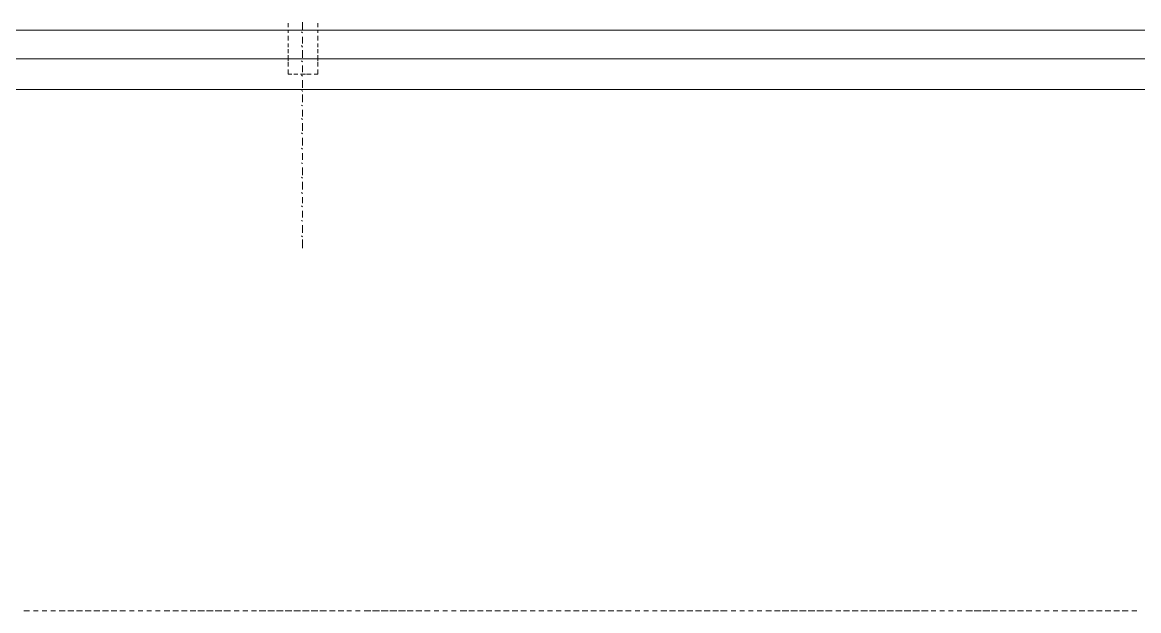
# Model space of a CAD drawing. Header units: millimetres. Extents: x 2928 to 3112, y 1220 to 1280.
# Drawn here: x 3071.763 to 3073.684, y 1233.432 to 1234.445 of the extents above; entities that cross this region are included whole.
import ezdxf

# ---------------------------------------------------------------- set-up
doc = ezdxf.new("R2010")
doc.units = ezdxf.units.MM

msp = doc.modelspace()

# ---------------------------------------------------------------- linework, layer by layer
at = {"color": 7, "linetype": 'Continuous', "lineweight": 9, "true_color": 0x000007}
msp.add_lwpolyline([(3097.80098, 1234.4315), (3057.2948, 1234.4315), (3057.2948, 1234.4315)], dxfattribs=at)
at = {"color": 252, "linetype": 'Continuous', "lineweight": 13, "true_color": 0x989898}
for points in [[(3072.22039, 1234.43646), (3072.22039, 1234.44308), (3072.22039, 1234.44308)], [(3072.22039, 1234.42654), (3072.22039, 1234.4315), (3072.22039, 1234.4315)], [(3072.2452, 1234.42654), (3072.24355, 1234.42819), (3072.24355, 1234.42819)], [(3072.2452, 1234.4315), (3072.2452, 1234.44473), (3072.2452, 1234.44473)], [(3072.27167, 1234.44308), (3072.27167, 1234.43646), (3072.27167, 1234.43646)], [(3072.27167, 1234.4315), (3072.27167, 1234.42654), (3072.27167, 1234.42654)], [(3072.22039, 1234.41331), (3072.22039, 1234.42158), (3072.22039, 1234.42158)], [(3072.22039, 1234.40173), (3072.22039, 1234.40834), (3072.22039, 1234.40834)], [(3072.2452, 1234.40834), (3072.2452, 1234.41992), (3072.2452, 1234.41992)], [(3072.27167, 1234.42158), (3072.27167, 1234.41331), (3072.27167, 1234.41331)], [(3072.27167, 1234.40834), (3072.27167, 1234.40173), (3072.27167, 1234.40173)], [(3072.22039, 1234.3918), (3072.22039, 1234.39842), (3072.22039, 1234.39842)], [(3072.22039, 1234.37857), (3072.22039, 1234.3885), (3072.22039, 1234.3885)], [(3072.2452, 1234.40173), (3072.24355, 1234.40504), (3072.24355, 1234.40504)], [(3072.2452, 1234.38353), (3072.2452, 1234.39677), (3072.2452, 1234.39677)], [(3072.27167, 1234.39842), (3072.27167, 1234.3918), (3072.27167, 1234.3918)], [(3072.27167, 1234.3885), (3072.27167, 1234.37857), (3072.27167, 1234.37857)], [(3072.22039, 1234.36865), (3072.22039, 1234.37692), (3072.22039, 1234.37692)], [(3072.2452, 1234.37692), (3072.24355, 1234.37857), (3072.24355, 1234.37857)], [(3072.2452, 1234.35873), (3072.2452, 1234.3703), (3072.2452, 1234.3703)], [(3072.27167, 1234.37692), (3072.27167, 1234.36865), (3072.27167, 1234.36865)], [(3072.22701, 1234.35542), (3072.22039, 1234.35542), (3072.22039, 1234.36369)], [(3072.23693, 1234.35542), (3072.23032, 1234.35542), (3072.23032, 1234.35542)], [(3072.25016, 1234.35542), (3072.24189, 1234.35542), (3072.24189, 1234.35542)], [(3072.2452, 1234.35211), (3072.24355, 1234.35376), (3072.24355, 1234.35376)], [(3072.26009, 1234.35542), (3072.25182, 1234.35542), (3072.25182, 1234.35542)], [(3072.27167, 1234.36369), (3072.27167, 1234.35542), (3072.26505, 1234.35542)], [(3072.2452, 1234.33226), (3072.2452, 1234.34549), (3072.2452, 1234.34549)], [(3072.2452, 1234.32565), (3072.24355, 1234.32895), (3072.24355, 1234.32895)], [(3072.2452, 1234.30745), (3072.2452, 1234.32068), (3072.2452, 1234.32068)], [(3072.2452, 1234.30084), (3072.24355, 1234.30249), (3072.24355, 1234.30249)], [(3072.2452, 1234.28264), (3072.2452, 1234.29422), (3072.2452, 1234.29422)], [(3072.2452, 1234.27768), (3072.24355, 1234.27933), (3072.24355, 1234.27933)], [(3072.2452, 1234.25287), (3072.24355, 1234.25452), (3072.24355, 1234.25452)], [(3072.2452, 1234.25783), (3072.2452, 1234.27106), (3072.2452, 1234.27106)], [(3072.2452, 1234.23302), (3072.2452, 1234.24625), (3072.2452, 1234.24625)], [(3072.2452, 1234.22641), (3072.24355, 1234.22806), (3072.24355, 1234.22806)], [(3072.2452, 1234.20821), (3072.2452, 1234.21979), (3072.2452, 1234.21979)], [(3072.2452, 1234.2016), (3072.24355, 1234.20325), (3072.24355, 1234.20325)], [(3072.2452, 1234.17679), (3072.24355, 1234.17844), (3072.24355, 1234.17844)], [(3072.2452, 1234.18175), (3072.2452, 1234.19498), (3072.2452, 1234.19498)], [(3072.2452, 1234.15694), (3072.2452, 1234.17017), (3072.2452, 1234.17017)], [(3072.2452, 1234.15032), (3072.24355, 1234.15198), (3072.24355, 1234.15198)], [(3072.2452, 1234.13378), (3072.2452, 1234.14371), (3072.2452, 1234.14371)], [(3072.2452, 1234.12717), (3072.24355, 1234.12882), (3072.24355, 1234.12882)], [(3072.2452, 1234.10897), (3072.2452, 1234.12055), (3072.2452, 1234.12055)], [(3072.2452, 1234.10236), (3072.24355, 1234.10401), (3072.24355, 1234.10401)], [(3072.2452, 1234.08251), (3072.2452, 1234.09574), (3072.2452, 1234.09574)], [(3072.2452, 1234.07589), (3072.24355, 1234.07755), (3072.24355, 1234.07755)], [(3072.2452, 1234.05605), (3072.2452, 1234.07093), (3072.2452, 1234.07093)], [(3071.77547, 1233.43249), (3071.76555, 1233.43249), (3071.76555, 1233.43249)], [(3071.79035, 1233.43249), (3071.78209, 1233.43249), (3071.78209, 1233.43249)], [(3071.80524, 1233.43249), (3071.79697, 1233.43249), (3071.79697, 1233.43249)], [(3071.82013, 1233.43249), (3071.81186, 1233.43249), (3071.81186, 1233.43249)], [(3071.83667, 1233.43249), (3071.82674, 1233.43249), (3071.82674, 1233.43249)], [(3071.85155, 1233.43249), (3071.84163, 1233.43249), (3071.84163, 1233.43249)], [(3071.86644, 1233.43249), (3071.85651, 1233.43249), (3071.85651, 1233.43249)], [(3071.88132, 1233.43249), (3071.8714, 1233.43249), (3071.8714, 1233.43249)], [(3071.89621, 1233.43249), (3071.88629, 1233.43249), (3071.88629, 1233.43249)], [(3071.9111, 1233.43249), (3071.90117, 1233.43249), (3071.90117, 1233.43249)], [(3071.92598, 1233.43249), (3071.91606, 1233.43249), (3071.91606, 1233.43249)], [(3071.94087, 1233.43249), (3071.93094, 1233.43249), (3071.93094, 1233.43249)], [(3071.95575, 1233.43249), (3071.94748, 1233.43249), (3071.94748, 1233.43249)], [(3071.97064, 1233.43249), (3071.96237, 1233.43249), (3071.96237, 1233.43249)], [(3071.98553, 1233.43249), (3071.97726, 1233.43249), (3071.97726, 1233.43249)], [(3072.00041, 1233.43249), (3071.99214, 1233.43249), (3071.99214, 1233.43249)], [(3072.01695, 1233.43249), (3072.00703, 1233.43249), (3072.00703, 1233.43249)], [(3072.03184, 1233.43249), (3072.02191, 1233.43249), (3072.02191, 1233.43249)], [(3072.04672, 1233.43249), (3072.0368, 1233.43249), (3072.0368, 1233.43249)], [(3072.06161, 1233.43249), (3072.05169, 1233.43249), (3072.05169, 1233.43249)], [(3072.07649, 1233.43249), (3072.06492, 1233.43249), (3072.06492, 1233.43249)], [(3072.09138, 1233.43249), (3072.0798, 1233.43249), (3072.0798, 1233.43249)], [(3072.10627, 1233.43249), (3072.09469, 1233.43249), (3072.09469, 1233.43249)], [(3072.12115, 1233.43249), (3072.10957, 1233.43249), (3072.10957, 1233.43249)], [(3072.13604, 1233.43249), (3072.12777, 1233.43249), (3072.12777, 1233.43249)], [(3072.15092, 1233.43249), (3072.14265, 1233.43249), (3072.14265, 1233.43249)], [(3072.16581, 1233.43249), (3072.15754, 1233.43249), (3072.15754, 1233.43249)], [(3072.18235, 1233.43249), (3072.17077, 1233.43249), (3072.17077, 1233.43249)], [(3072.19724, 1233.43249), (3072.18566, 1233.43249), (3072.18566, 1233.43249)], [(3072.21212, 1233.43249), (3072.20054, 1233.43249), (3072.20054, 1233.43249)], [(3072.22701, 1233.43249), (3072.21543, 1233.43249), (3072.21543, 1233.43249)], [(3072.24189, 1233.43249), (3072.23032, 1233.43249), (3072.23032, 1233.43249)], [(3072.25678, 1233.43249), (3072.2452, 1233.43249), (3072.2452, 1233.43249)], [(3072.27167, 1233.43249), (3072.26009, 1233.43249), (3072.26009, 1233.43249)], [(3072.28655, 1233.43249), (3072.27497, 1233.43249), (3072.27497, 1233.43249)], [(3072.30144, 1233.43249), (3072.29151, 1233.43249), (3072.29151, 1233.43249)], [(3072.31632, 1233.43249), (3072.3064, 1233.43249), (3072.3064, 1233.43249)], [(3072.32956, 1233.43249), (3072.32129, 1233.43249), (3072.32129, 1233.43249)], [(3072.34444, 1233.43249), (3072.33617, 1233.43249), (3072.33617, 1233.43249)], [(3072.36263, 1233.43249), (3072.35106, 1233.43249), (3072.35106, 1233.43249)], [(3072.37752, 1233.43249), (3072.36594, 1233.43249), (3072.36594, 1233.43249)], [(3072.39241, 1233.43249), (3072.38083, 1233.43249), (3072.38083, 1233.43249)], [(3072.40729, 1233.43249), (3072.39571, 1233.43249), (3072.39571, 1233.43249)], [(3072.42218, 1233.43249), (3072.4106, 1233.43249), (3072.4106, 1233.43249)], [(3072.43541, 1233.43249), (3072.42549, 1233.43249), (3072.42549, 1233.43249)], [(3072.4503, 1233.43249), (3072.44037, 1233.43249), (3072.44037, 1233.43249)], [(3072.46518, 1233.43249), (3072.45526, 1233.43249), (3072.45526, 1233.43249)], [(3072.48007, 1233.43249), (3072.4718, 1233.43249), (3072.4718, 1233.43249)], [(3072.49495, 1233.43249), (3072.48668, 1233.43249), (3072.48668, 1233.43249)], [(3072.50984, 1233.43249), (3072.50157, 1233.43249), (3072.50157, 1233.43249)], [(3072.52803, 1233.43249), (3072.51646, 1233.43249), (3072.51646, 1233.43249)], [(3072.54127, 1233.43249), (3072.53134, 1233.43249), (3072.53134, 1233.43249)], [(3072.55615, 1233.43249), (3072.54623, 1233.43249), (3072.54623, 1233.43249)], [(3072.57104, 1233.43249), (3072.56111, 1233.43249), (3072.56111, 1233.43249)], [(3072.58592, 1233.43249), (3072.576, 1233.43249), (3072.576, 1233.43249)], [(3072.60081, 1233.43249), (3072.59089, 1233.43249), (3072.59089, 1233.43249)], [(3072.6157, 1233.43249), (3072.60577, 1233.43249), (3072.60577, 1233.43249)], [(3072.63058, 1233.43249), (3072.62066, 1233.43249), (3072.62066, 1233.43249)], [(3072.64547, 1233.43249), (3072.6372, 1233.43249), (3072.6372, 1233.43249)], [(3072.66035, 1233.43249), (3072.65208, 1233.43249), (3072.65208, 1233.43249)], [(3072.67524, 1233.43249), (3072.66697, 1233.43249), (3072.66697, 1233.43249)], [(3072.69012, 1233.43249), (3072.68185, 1233.43249), (3072.68185, 1233.43249)], [(3072.70666, 1233.43249), (3072.69674, 1233.43249), (3072.69674, 1233.43249)], [(3072.72155, 1233.43249), (3072.71163, 1233.43249), (3072.71163, 1233.43249)], [(3072.73644, 1233.43249), (3072.72651, 1233.43249), (3072.72651, 1233.43249)], [(3072.75132, 1233.43249), (3072.7414, 1233.43249), (3072.7414, 1233.43249)], [(3072.76621, 1233.43249), (3072.75628, 1233.43249), (3072.75628, 1233.43249)], [(3072.78109, 1233.43249), (3072.77117, 1233.43249), (3072.77117, 1233.43249)], [(3072.79598, 1233.43249), (3072.78606, 1233.43249), (3072.78606, 1233.43249)], [(3072.81087, 1233.43249), (3072.80094, 1233.43249), (3072.80094, 1233.43249)], [(3072.82575, 1233.43249), (3072.81748, 1233.43249), (3072.81748, 1233.43249)], [(3072.84064, 1233.43249), (3072.83237, 1233.43249), (3072.83237, 1233.43249)], [(3072.85552, 1233.43249), (3072.84725, 1233.43249), (3072.84725, 1233.43249)], [(3072.87206, 1233.43249), (3072.86214, 1233.43249), (3072.86214, 1233.43249)], [(3072.88695, 1233.43249), (3072.87703, 1233.43249), (3072.87703, 1233.43249)], [(3072.90184, 1233.43249), (3072.89191, 1233.43249), (3072.89191, 1233.43249)], [(3072.91672, 1233.43249), (3072.9068, 1233.43249), (3072.9068, 1233.43249)], [(3072.93161, 1233.43249), (3072.92168, 1233.43249), (3072.92168, 1233.43249)], [(3072.94649, 1233.43249), (3072.93657, 1233.43249), (3072.93657, 1233.43249)], [(3072.96138, 1233.43249), (3072.95145, 1233.43249), (3072.95145, 1233.43249)], [(3072.97626, 1233.43249), (3072.96469, 1233.43249), (3072.96469, 1233.43249)], [(3072.99115, 1233.43249), (3072.98288, 1233.43249), (3072.98288, 1233.43249)], [(3073.00604, 1233.43249), (3072.99777, 1233.43249), (3072.99777, 1233.43249)], [(3073.02092, 1233.43249), (3073.01265, 1233.43249), (3073.01265, 1233.43249)], [(3073.03581, 1233.43249), (3073.02754, 1233.43249), (3073.02754, 1233.43249)], [(3073.05235, 1233.43249), (3073.04242, 1233.43249), (3073.04242, 1233.43249)], [(3073.06723, 1233.43249), (3073.05731, 1233.43249), (3073.05731, 1233.43249)], [(3073.08212, 1233.43249), (3073.07054, 1233.43249), (3073.07054, 1233.43249)], [(3073.09701, 1233.43249), (3073.08543, 1233.43249), (3073.08543, 1233.43249)], [(3073.11189, 1233.43249), (3073.10031, 1233.43249), (3073.10031, 1233.43249)], [(3073.12678, 1233.43249), (3073.1152, 1233.43249), (3073.1152, 1233.43249)], [(3073.14166, 1233.43249), (3073.13009, 1233.43249), (3073.13009, 1233.43249)], [(3073.15655, 1233.43249), (3073.14497, 1233.43249), (3073.14497, 1233.43249)], [(3073.17144, 1233.43249), (3073.16317, 1233.43249), (3073.16317, 1233.43249)], [(3073.18632, 1233.43249), (3073.1764, 1233.43249), (3073.1764, 1233.43249)], [(3073.20121, 1233.43249), (3073.19128, 1233.43249), (3073.19128, 1233.43249)], [(3073.21775, 1233.43249), (3073.20617, 1233.43249), (3073.20617, 1233.43249)], [(3073.23263, 1233.43249), (3073.22105, 1233.43249), (3073.22105, 1233.43249)], [(3073.24752, 1233.43249), (3073.23594, 1233.43249), (3073.23594, 1233.43249)], [(3073.2624, 1233.43249), (3073.25083, 1233.43249), (3073.25083, 1233.43249)], [(3073.27729, 1233.43249), (3073.26571, 1233.43249), (3073.26571, 1233.43249)], [(3073.29218, 1233.43249), (3073.2806, 1233.43249), (3073.2806, 1233.43249)], [(3073.30706, 1233.43249), (3073.29548, 1233.43249), (3073.29548, 1233.43249)], [(3073.32195, 1233.43249), (3073.31037, 1233.43249), (3073.31037, 1233.43249)], [(3073.33518, 1233.43249), (3073.32691, 1233.43249), (3073.32691, 1233.43249)], [(3073.35007, 1233.43249), (3073.3418, 1233.43249), (3073.3418, 1233.43249)], [(3073.36495, 1233.43249), (3073.35668, 1233.43249), (3073.35668, 1233.43249)], [(3073.37984, 1233.43249), (3073.37157, 1233.43249), (3073.37157, 1233.43249)], [(3073.39803, 1233.43249), (3073.38645, 1233.43249), (3073.38645, 1233.43249)], [(3073.41292, 1233.43249), (3073.40134, 1233.43249), (3073.40134, 1233.43249)], [(3073.4278, 1233.43249), (3073.41623, 1233.43249), (3073.41623, 1233.43249)], [(3073.44104, 1233.43249), (3073.43111, 1233.43249), (3073.43111, 1233.43249)], [(3073.45592, 1233.43249), (3073.446, 1233.43249), (3073.446, 1233.43249)], [(3073.47081, 1233.43249), (3073.46088, 1233.43249), (3073.46088, 1233.43249)], [(3073.48569, 1233.43249), (3073.47577, 1233.43249), (3073.47577, 1233.43249)], [(3073.50058, 1233.43249), (3073.49066, 1233.43249), (3073.49066, 1233.43249)], [(3073.51546, 1233.43249), (3073.50719, 1233.43249), (3073.50719, 1233.43249)], [(3073.53035, 1233.43249), (3073.52208, 1233.43249), (3073.52208, 1233.43249)], [(3073.54524, 1233.43249), (3073.53697, 1233.43249), (3073.53697, 1233.43249)], [(3073.56178, 1233.43249), (3073.55185, 1233.43249), (3073.55185, 1233.43249)], [(3073.57666, 1233.43249), (3073.56674, 1233.43249), (3073.56674, 1233.43249)], [(3073.59155, 1233.43249), (3073.58162, 1233.43249), (3073.58162, 1233.43249)], [(3073.60643, 1233.43249), (3073.59651, 1233.43249), (3073.59651, 1233.43249)], [(3073.62132, 1233.43249), (3073.6114, 1233.43249), (3073.6114, 1233.43249)], [(3073.63621, 1233.43249), (3073.62628, 1233.43249), (3073.62628, 1233.43249)], [(3073.65109, 1233.43249), (3073.64117, 1233.43249), (3073.64117, 1233.43249)], [(3073.66598, 1233.43249), (3073.65605, 1233.43249), (3073.65605, 1233.43249)], [(3073.68086, 1233.43249), (3073.67259, 1233.43249), (3073.67259, 1233.43249)]]:
    msp.add_lwpolyline(points, dxfattribs=at)
at = {"color": 252, "linetype": 'Continuous', "lineweight": 5, "true_color": 0x989898}
for points in [[(3057.2948, 1234.38188), (3097.80098, 1234.38188), (3097.80098, 1234.38188)], [(3056.81845, 1234.32895), (3098.20124, 1234.32895), (3098.20124, 1234.32895)]]:
    msp.add_lwpolyline(points, dxfattribs=at)

doc.saveas('drawing.dxf')
